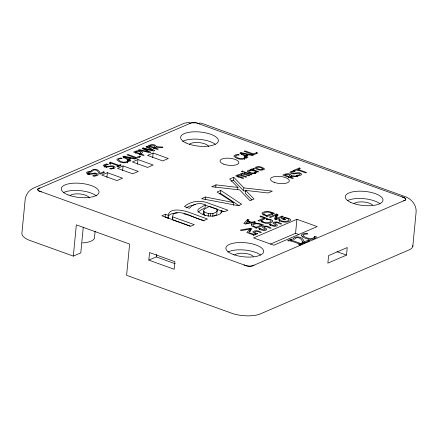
<?xml version="1.0" encoding="UTF-8"?>
<svg xmlns="http://www.w3.org/2000/svg" width="438" height="438" viewBox="0 0 438 438"><rect width="100%" height="100%" fill="white"/><g stroke="black" fill="none" stroke-linecap="round" stroke-linejoin="round"><path stroke-width="0.66" d="M217.248 209.183L217.122 211.171C213.821 214.877 206.982 214.259 203.495 211.138L204.031 209.463L209.227 206.293L217.248 209.183L216.837 214.083L216.131 214.981L213.739 216.082M189.846 122.229L184.436 123.182L34.367 187.727C29.499 189.555 25.847 194.165 25.185 199.328L21.944 232.961A21.314 7.983 5.5 0 0 28.793 240.051L73.321 256.11L76.332 224.847L129.61 244.065L126.598 275.332L232.912 313.679A21.314 7.983 5.5 0 0 259.296 314.347L409.973 249.534A21.314 7.983 5.5 0 0 412.864 245.428M87.737 174.083L87.852 172.917L88.498 172.309L91.591 171.805L90.058 171.253L88.613 171.51L86.877 172.167L86.406 172.961C89.018 176.202 93.409 172.594 96.552 174.231C97.488 176.421 89.626 175.041 94.121 176.311L97.198 175.583L98.052 175.036L98.178 174.472C95.522 171.253 91.192 174.833 88.027 173.218L87.852 172.917M87.918 174.39L88.027 173.218M83.269 227.076L80.778 252.901L73.321 256.11M88.427 174.653L88.542 173.486M89.04 174.828L89.155 173.656M89.943 172.424L90.058 171.253M94.811 174.225L94.926 173.054M95.112 231.165L94.586 236.602A18.944 7.096 5.5 0 1 82.339 242.931M103.439 173.005L103.554 171.838L104.66 172.238L100.28 174.116L98.933 173.629C98.528 171.597 96.913 169.824 94.718 169.928C92.916 169.418 92.84 172.32 91.181 170.716C93.705 167.957 99.64 169.342 100.067 173.339L103.554 171.838M104.655 166.823L104.77 165.657L105.41 165.049L108.509 164.546L106.976 163.993L105.531 164.25L103.795 164.907L103.324 165.701C105.936 168.942 110.327 165.334 113.469 166.971C114.406 169.161 106.543 167.781 111.038 169.052L114.115 168.323L114.97 167.776L115.095 167.212C112.44 163.993 108.109 167.573 104.945 165.958L104.77 165.657M104.835 167.13L104.945 165.958M106.56 167.644L106.675 166.473M106.861 165.164L106.976 163.993M106.927 177.379L107.381 172.703L122.574 178.184L116.979 180.587L101.786 175.107L107.381 172.703M110.119 164.223L110.294 162.186L118.972 165.318L120.231 164.776L121.216 165.131L117.756 166.621L116.776 166.265L118.057 165.712L117.948 166.883M113.3 168.723L113.469 166.971M118.862 166.489L118.972 165.318M120.121 165.947L120.231 164.776M123.762 157.921L123.932 156.163L135.955 158.611L134.959 159.038L131.624 158.348L128.914 159.509L128.805 160.68M122.645 170.617L123.094 165.942L138.293 171.422L132.698 173.831L117.499 168.351L123.094 165.942M124.518 158.074L124.633 156.908L130.267 158.074L130.157 159.24M127.42 162.805L127.644 160.461L129.243 160.981C126.237 164.272 119.355 162.826 116.815 159.689L117.899 158.622L120.904 157.976C124.704 159.125 119.076 158.019 118.375 159.481L118.309 159.755C120.362 161.994 125.169 163.248 127.661 161.064L127.644 160.461M127.491 162.772L127.715 160.428M127.858 161.348L128.082 159.016L130.267 158.074M135.534 153.24L135.649 152.079C136.913 150.234 143.752 152.057 139.498 153.464L135.649 152.079M137.505 164.223L137.954 159.552L153.152 165.033L147.557 167.436L132.364 161.956L137.954 159.552M139.383 154.63L139.498 153.464M139.487 157.313L139.596 156.142L140.735 156.552L136.629 158.321L126.993 154.849L127.94 154.444L136.432 157.505L139.596 156.142M140.478 155.019L140.593 153.847L142.394 152.873L142.509 152.232C140.198 149.911 136.223 150.579 133.606 152.074L143.237 155.55L144.179 155.145L140.593 153.847M143.051 149.134L143.16 147.962L152.681 150.261L146.013 146.735L146.938 146.341L154.789 150.579L153.727 151.039L144.288 148.772L150.875 152.265L149.834 152.709L138.386 150.015L139.355 149.599L148.794 151.876L142.202 148.378L143.16 147.962M146.823 147.507L146.938 146.341M149.708 147.146L149.823 145.98C151.028 144.129 157.762 145.947 153.459 147.288L149.823 145.98M153.344 148.455L153.459 147.288M152.676 157.696L153.13 153.026L168.323 158.507L162.728 160.91L147.535 155.43L153.13 153.026M154.417 148.832L154.526 147.666L155.605 147.201L161.682 147.617L162.903 147.091L156.191 146.664L156.366 146.243C154.515 143.593 150.185 144.567 147.781 145.974L157.412 149.451L158.359 149.046L154.526 147.666M148.821 260.128L149.55 252.551L174.877 261.683L174.149 269.26L148.821 260.128L156.278 256.92L175.277 263.769M156.278 256.92L156.525 254.39M168.603 215.403L165.394 214.242L165.115 217.171L168.323 218.327C166.363 206.709 182.356 209.944 188.685 212.249L207.442 219.016L203.862 220.555C194.658 218.639 185.838 211.549 176.092 212.775A10.342 3.876 5.5 0 0 172.966 214.784L172.435 219.81L190.207 226.222M205.707 215.693L203.216 214.051L203.495 211.138M205.219 199.361L205.444 197.018L233.58 202.559L233.295 205.482M203.988 214.883L204.267 211.97M221.059 212.967L221.283 210.629L224.365 211.74L227.924 210.207L208.159 203.073C200.352 199.942 190.902 200.965 184.442 206.544L189.38 208.329C193.142 203.714 199.98 202.323 205.345 204.88L205.066 207.804L200.44 210.295L198.085 212.277M208.149 216.367L208.428 213.454M210.547 216.022L210.771 213.689M212.709 216.399L212.988 213.487M215.77 187.207L215.994 184.869L237.916 187.409L237.692 189.753M219.257 193.881L220.5 193.35L220.785 190.421L241.666 204.294L238.442 205.679L201.579 198.682L205.444 197.018M245.619 191.056L243.588 190.826L233.47 180.155L233.755 177.231L229.66 178.994L237.916 187.409M237.243 176.974L237.478 175.008L238.94 174.559L240.451 174.669L240.473 173.733C243.539 172.167 246.928 174.97 249.819 175.523L248.926 175.906L242.362 173.87L241.398 174.368L241.294 176.06M238.272 177.346L238.376 175.682L239.34 175.173L245.904 177.204L246.802 176.821L241.404 174.888M240.878 153.782L240.988 152.616L253.011 155.057L252.014 155.485L248.68 154.795L245.97 155.961L245.86 157.127M241.579 154.515L241.688 153.344L247.328 154.51L247.213 155.682M244.475 159.251L244.771 156.881L246.298 157.428L246.189 158.6M244.546 159.218L244.771 156.881M245.028 156.623L245.143 155.452L247.328 154.51M244.656 173.152L244.765 171.981L251.992 174.587L251.1 174.976L243.873 172.369L244.765 171.981M243.588 190.826L243.867 187.902L233.755 177.231M243.867 187.902L272.299 191.121L267.974 192.977L245.636 190.393L245.357 193.317L251.883 199.996M250.043 171.143L250.158 169.971L248.028 170.448L247.158 171.269L248.499 172.539L252.053 173.541A3.488 1.309 5.5 0 0 254.347 173.519L256 172.955L256.586 172.287L255.168 171.822L254.998 173.574M251.368 170.267L251.478 169.095L252.551 169.484L252.441 170.65M253.378 155.123L253.487 153.952L256.657 152.594L257.796 153.004L253.684 154.773L244.054 151.296L244.995 150.891L253.487 153.952M247.443 221.595L247.667 219.257L249.019 219.745L247.908 220.911L247.799 222.082M253.219 170.623L253.443 168.28L254.708 168.739L253.618 169.331L253.46 171.023M256.542 153.76L256.657 152.594M255.053 173.552L255.223 171.8M249.748 231.954L250.032 229.03L241.48 230.596L240.172 230.125L250.574 228.269L251.959 228.773L248.182 233.016L246.808 232.523L250.032 229.03M250.295 231.198L250.574 228.269M251.478 223.407L251.593 222.241L254.445 221.699L255.737 222.17L245.4 224.048L243.818 223.479L247.667 219.257M254.33 222.871L254.445 221.699M253.635 235.534L253.75 234.363L255.633 233.553L255.524 234.724M256.006 228.444L256.12 227.273L261.59 224.918L261.481 226.09M243.906 264.886C246.835 266.249 250.585 267.054 253.525 265.406L404.203 200.593C407.313 200.166 404.745 197.226 402.867 197.188L196.553 122.974M260.615 217.204L260.73 216.033L266.315 218.047L259.219 221.097L257.938 220.637L264.196 217.943L264.081 219.115M259.559 229.819C259.006 225.899 263.085 231.74 265.171 229.435L265.078 228.97L262.51 227.404L262.477 226.676C265.22 225.231 268.718 226.402 271.117 228.05C269.003 229.189 266.737 225.143 264.136 226.983L264.043 227.191C271.79 231.111 260.758 231.116 258.601 228.548L259.729 228.067M259.657 229.857L259.827 228.099M261.913 222.006L262.028 220.834L264.081 222.318L267.717 222.723L270.564 221.842L271.199 220.911C270.985 218.918 263.747 219.761 267.027 218.682L271.483 219.854L272.584 220.621L272.803 221.431C269.764 224.437 264.158 223.741 260.889 221.327L262.028 220.834M262.017 222.044L262.132 220.872M266.819 216.733L266.928 215.562L272.403 213.207L272.288 214.379M266.917 219.854L267.027 218.682M270.202 225.116C269.835 222.405 273.953 227.492 275.759 225.318L275.666 224.853L273.098 223.287L273.06 222.559C275.809 221.113 279.302 222.285 281.705 223.933C279.592 225.072 277.325 221.026 274.725 222.865L274.631 223.073C282.379 226.994 271.346 226.999 269.189 224.431L270.317 223.944M270.301 225.154L270.416 223.982M277.769 215.715L277.884 214.543L276.449 214.023L269.354 217.078L270.553 217.505L276.17 215.091L275.885 218.02L275.387 219.109M275.913 219.881L276.022 218.71L277.884 214.543M276.449 214.023L276.164 216.952L277.123 217.297M279.345 221.217L279.515 219.46L281.886 221.053L284.903 221.535L287.815 220.96L289.085 219.717L288.171 218.825L285.308 217.938L283.474 218.726L283.364 219.898M279.455 221.256L279.625 219.498M282.028 217.248L282.138 216.076L283.337 216.509L276.247 219.558L274.429 218.907L276.17 215.091M284.306 219.049L284.476 217.292L285.335 217.445L289.211 218.562L290.427 219.367L290.695 220.204C287.542 223.342 281.765 222.373 278.376 219.947L279.515 219.46M288.412 177.56L288.527 176.388C292.83 175.047 286.096 173.229 284.892 175.074L288.527 176.388M291.144 176.941L291.429 175.353C289.584 172.703 285.248 173.678 282.849 175.085L292.48 178.562L293.422 178.156L289.595 176.771L290.668 176.311L296.745 176.722L297.971 176.196L291.254 175.769M293.433 172.008L293.542 170.836L290.816 171.521L289.89 172.545C292.507 175.786 296.893 172.178 300.035 173.815C300.972 176.01 293.11 174.625 297.605 175.901L300.687 175.167L301.536 174.625L301.667 174.056C299.006 170.842 294.675 174.417 291.516 172.807L291.489 172.189L291.982 171.893L295.075 171.389L293.542 170.836M290.936 240.873L291.106 239.115L292.332 239.559L291.204 240.046L291.089 241.218M297.966 170.606L298.075 169.435L300.457 168.411L299.318 168L293.613 170.453L294.752 170.864L297.134 169.84L305.625 172.906L306.567 172.501L298.075 169.435M299.209 169.172L299.318 168M270.438 244.108L295.562 233.301L296.915 219.279L317.172 226.583L273.838 245.225L253.575 237.916L296.915 219.279M299.493 245.181L299.603 244.01L290.022 240.555L288.894 241.042L287.662 240.599L291.106 239.115M300.616 245.258L300.786 243.506L301.913 243.019L303.145 243.462L299.701 244.941L298.475 244.497L299.603 244.01M301.804 244.185L301.913 243.019M303.967 243.134C304.897 237.467 296.356 234.877 292.967 238.694C295.048 240.697 295.141 237.067 297.397 237.703C300.134 237.577 302.154 239.794 302.658 242.334L304.35 242.942L309.819 240.588L308.434 240.09L304.076 241.968M308.27 241.847L308.434 240.09M314.435 238.694L314.604 236.936M314.528 238.655L314.752 236.312L316.658 237.002C312.902 241.114 304.3 239.307 301.12 235.381L302.477 234.051L306.239 233.24C310.985 234.686 303.956 233.295 303.08 235.124L302.992 235.469C305.56 238.267 311.571 239.832 314.681 237.106L314.752 236.312M346.513 255.124L347.241 247.552L328.593 255.573L327.865 263.145L346.513 255.124L337.014 251.702M412.815 246.331L416.056 212.704C416.927 205.849 412.169 199.536 406.037 196.974L202.745 123.642L199.794 122.914M172.435 219.81L172.687 217.708M246.298 157.428C243.293 160.719 236.411 159.273 233.87 156.136L234.954 155.068L237.96 154.422C241.76 155.572 236.137 154.466 235.436 155.928L235.365 156.202C237.418 158.441 242.23 159.695 244.722 157.51L244.7 156.908M37.86 189.085C37.197 191.006 40.17 191.373 41.435 191.855M168.51 215.896C170.563 213.29 174.308 213.027 177.395 212.988M37.942 188.959L191.061 122.963M186.145 207.941L189.336 206.199L195.578 204.398M205.345 204.88L199.044 208.565L198.031 209.742L197.741 211.023C203.062 216.673 213.585 217.686 220.374 213.804L221.179 212.638L221.283 210.629M253.525 265.428L254.133 265.143M39.885 187.864L39.278 188.148A5.584 2.091 5.5 0 0 40.614 191.554L244.732 265.182A5.584 2.091 5.5 0 0 253.525 265.406M123.932 156.163L122.771 156.667L130.009 161.168L130.962 160.757L128.914 159.509M110.294 162.186L109.555 162.503L110.228 163.056L109.44 163.62L110.316 163.938L111.602 163.379L118.057 165.712M240.988 152.616L239.827 153.114L247.065 157.614L248.017 157.204L245.97 155.961M251.478 169.095L250.585 169.479L257.807 172.085L258.705 171.701L253.575 169.851M215.994 184.869L211.691 186.719L239.685 189.9L249.95 200.73L254.029 198.978L245.636 190.393M231.133 181.162L233.47 180.155M165.394 214.242L161.814 215.786L190.716 226.211L194.297 224.672L172.72 216.887M220.785 190.421L217.045 192.03L233.58 202.559M260.73 216.033L259.893 216.394L264.196 217.943M276.022 218.71L282.138 216.076M284.476 217.292L281.382 218.628L284.875 219.887L285.702 219.531L283.474 218.726M189.347 123.576L189.955 123.341A5.584 2.091 5.5 0 1 198.748 123.538L199.575 123.834M403.601 200.856L404.203 200.593A5.584 2.091 5.5 0 0 402.872 197.166L402.046 196.865M302.198 236.98L303.123 236.651M263.079 215.031L264.136 214.68M253.443 168.28L252.578 168.816L252.551 169.484M191.636 122.848L195.72 122.848M183.889 213.832L185.783 214.319M255.633 233.553L253.197 232.529L252.868 231.707C255.354 229.912 258.989 230.799 261.393 232.375C259.586 233.416 257.922 230.426 255.754 231.406C252.589 232.014 256.597 233.591 257.818 233.602L254.166 235.173L248.877 233.268L249.715 232.912L253.75 234.363M205.225 205.159L223.818 211.751M186.309 214.489L188.406 215.173M250.158 169.971C254.237 170.645 245.778 170.541 249.676 172.249C251.204 172.835 254.56 173.974 255.168 171.822M237.358 175.802L236.553 175.512L235.66 175.901L242.887 178.507L243.78 178.118L238.387 176.175M272.403 213.207C269.693 212.129 266.074 211.204 263.649 213.322L264.174 214.385L266.928 215.562M295.562 233.301L298.727 234.439M261.59 224.918C258.885 223.84 255.266 222.92 252.835 225.039L253.361 226.096L256.12 227.273M247.908 220.911L251.593 222.241M291.204 240.046L300.786 243.506M189.03 215.397L204.037 220.812M241.688 153.344L245.143 155.452M124.633 156.908L128.082 159.016M220.5 193.35L239.126 205.723M302.143 241.502L303.019 242.756M168.197 217.024L168.323 218.327M203.199 213.213L203.216 214.051M63.762 192.463A18.944 7.096 5.5 0 1 96.376 195.961M354.046 203.599A10.107 3.783 5.5 0 1 363.222 201.945A10.107 3.783 5.5 0 1 372.639 205M227.842 252.118A18.944 7.096 5.5 0 1 260.522 254.965M234.697 254.932A10.107 3.783 5.5 0 1 243.873 253.279A10.107 3.783 5.5 0 1 253.29 256.334M347.329 200.708A18.944 7.096 5.5 0 1 379.998 203.725M189.43 144.222A10.107 3.783 5.5 0 1 199.92 142.695A10.107 3.783 5.5 0 1 208.756 146.631M70.08 195.556A10.107 3.783 5.5 0 1 80.57 194.034A10.107 3.783 5.5 0 1 89.407 197.971M182.591 141.397A18.944 7.096 5.5 0 1 215.272 144.266M251.27 224.771L251.877 226.123L256.591 228.083L263.681 225.033C259.915 223.555 254.719 221.798 251.27 224.771M262.083 213.06L262.69 214.412L267.399 216.372L274.495 213.322C270.728 211.839 265.527 210.081 262.083 213.06M262.953 168.909C261.382 170.568 258.185 169.178 256.553 168.132A2.053 0.766 5.5 0 1 256.663 167.579L257.32 167.3A2.037 0.761 5.5 0 1 258.705 167.206L261.168 167.798L262.953 168.909M264.344 168.991L264.251 169.276C261.585 171.061 257.522 170.048 255.179 168.137A3.592 1.347 5.5 0 1 255.458 167.278C258.223 166.029 262.444 166.643 264.344 168.991M247.459 221.387L245.603 223.364L250.426 222.455L247.459 221.387M242.356 171.066L241.338 171.504L242.603 171.959L243.621 171.521L242.356 171.066M68.098 194.905A18.944 7.096 5.5 0 0 98.758 193.158A18.944 7.096 5.5 0 0 73.617 183.194A18.944 7.096 5.5 0 0 68.098 194.905M350.444 202.241A18.944 7.096 5.5 0 0 382.221 201.978A18.944 7.096 5.5 0 0 359.707 191.171A18.944 7.096 5.5 0 0 350.444 202.241M233.503 254.582A18.944 7.096 5.5 0 0 263.517 252.173A18.944 7.096 5.5 0 0 237.303 242.636A18.944 7.096 5.5 0 0 233.503 254.582M185.986 142.936A18.944 7.096 5.5 0 0 217.664 142.525A18.944 7.096 5.5 0 0 194.872 131.794A18.944 7.096 5.5 0 0 185.986 142.936M223.867 164.201A9.472 3.548 5.5 0 0 238.841 162.963A9.472 3.548 5.5 0 0 225.679 158.217A9.472 3.548 5.5 0 0 223.867 164.201M274.325 182.4A9.472 3.548 5.5 0 0 289.299 181.162A9.472 3.548 5.5 0 0 276.137 176.415A9.472 3.548 5.5 0 0 274.325 182.4"/></g></svg>
